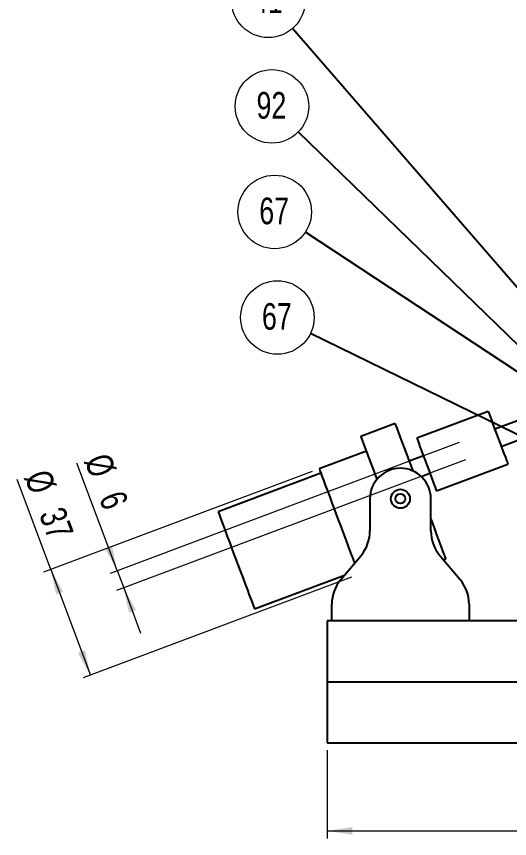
# Model space of a CAD drawing. Header units: millimetres. Extents: x 2 to 839, y 2 to 592.
# Drawn here: x 328.8 to 393.5, y 373.6 to 481.5 of the extents above; entities that cross this region are included whole.
import ezdxf

# ---------------------------------------------------------------- set-up
doc = ezdxf.new("R2010")
doc.units = ezdxf.units.MM
doc.styles.add('SLDTEXTSTYLE0', font='TXT', dxfattribs={"width": 0.75})
doc.dimstyles.new('SLDDIMSTYLE0', dxfattribs={"dimtxt": 0.18, "dimasz": 1.016, "dimexe": 0, "dimexo": 0.0625, "dimgap": 0, "dimtad": 0, "dimtih": 1, "dimtoh": 1, "dimdec": 0, "dimrnd": 1e-09, "dimzin": 0, "dimdsep": 46, "dimtxsty": 'Standard', "dimblk1": 'DOT', "dimblk2": 'DOT', "dimsah": 1, "dimcen": 0.09, "dimadec": 0, "dimazin": 0, "dimtfac": 1.016, "dimtdec": 0, "dimtofl": 0, "dimtmove": 0, "dimatfit": 3, "dimldrblk": 'DOT', "dimfxl": 1, "dimfrac": 2, "dimtolj": 1, "dimtzin": 0, "dimarcsym": 0})
doc.dimstyles.new('SLDDIMSTYLE2', dxfattribs={"dimtxt": 3.5, "dimasz": 3.302, "dimexe": 0, "dimexo": 0.0625, "dimgap": 0.875, "dimtad": 1, "dimdec": 1, "dimlfac": 2.5, "dimrnd": 1e-09, "dimzin": 12, "dimdsep": 46, "dimtxsty": 'SLDTEXTSTYLE0', "dimsah": 1, "dimcen": 0.09, "dimadec": 0, "dimazin": 3, "dimtfac": 1, "dimtdec": 1, "dimtofl": 0, "dimtmove": 0, "dimatfit": 3, "dimfxl": 1, "dimfrac": 2, "dimtolj": 1, "dimtzin": 12, "dimarcsym": 0})
doc.dimstyles.new('SLDDIMSTYLE3', dxfattribs={"dimtxt": 3.5, "dimasz": 3.302, "dimexe": 0, "dimexo": 0.0625, "dimgap": 0.875, "dimtad": 1, "dimdec": 1, "dimlfac": 2.5, "dimrnd": 1e-09, "dimzin": 12, "dimdsep": 46, "dimtxsty": 'SLDTEXTSTYLE0', "dimsah": 1, "dimcen": 0.09, "dimadec": 0, "dimazin": 3, "dimtfac": 1, "dimtdec": 1, "dimtmove": 0, "dimatfit": 0, "dimfxl": 1, "dimfrac": 2, "dimtolj": 1, "dimtzin": 12, "dimarcsym": 0})

# ---------------------------------------------------------------- blocks, each defined once
blk = doc.blocks.new('_D_9')
at = {"color": 7, "linetype": 'Continuous', "lineweight": 18}
for p, q in [((369.62, 385.22), (369.62, 373.64)), ((471.62, 385.22), (471.62, 373.64)), ((369.62, 374.64), (471.62, 374.64))]:
    blk.add_line(p, q, dxfattribs=at)
for points in [[(369.62, 374.64), (372.92, 374.13), (372.92, 375.14)], [(471.62, 374.64), (468.31, 375.14), (468.31, 374.13)]]:
    blk.add_solid(points, dxfattribs=at)
at = {"color": 7, "linetype": 'Continuous', "lineweight": 18, "insert": (416.74, 379.15), "char_height": 3.5, "attachment_point": 1, "style": 'SLDTEXTSTYLE0'}
blk.add_mtext('255', dxfattribs=at)
blk = doc.blocks.new('_D_10')
at = {"color": 7, "linetype": 'Continuous', "lineweight": 18}
for p, q in [((386.92, 425.59), (341.13, 408.43)), ((342.07, 408.79), (336.78, 422.9)), ((387.76, 423.34), (341.97, 406.19)), ((342.07, 408.79), (342.91, 406.54)), ((342.91, 406.54), (345.13, 400.59))]:
    blk.add_line(p, q, dxfattribs=at)
for points in [[(342.07, 408.79), (341.38, 412.06), (340.43, 411.7)], [(342.91, 406.54), (343.59, 403.27), (344.54, 403.62)]]:
    blk.add_solid(points, dxfattribs=at)
at = {"color": 7, "linetype": 'Continuous', "lineweight": 18, "char_height": 3.5, "attachment_point": 1, "rotation": 290.5331, "style": 'SLDTEXTSTYLE0'}
for s, insert in [('%%c', (341, 424.48)), ('6', (342.91, 419.56))]:
    blk.add_mtext(s, dxfattribs=dict(at, insert=insert))
blk = doc.blocks.new('_D_11')
at = {"color": 7, "linetype": 'Continuous', "lineweight": 18}
for p, q in [((367.63, 421.78), (332.41, 408.59)), ((333.35, 408.94), (328.92, 420.76)), ((333.35, 408.94), (338.54, 395.08)), ((372.82, 407.92), (337.6, 394.73))]:
    blk.add_line(p, q, dxfattribs=at)
for points in [[(333.35, 408.94), (334.03, 405.67), (334.98, 406.02)], [(338.54, 395.08), (337.85, 398.35), (336.9, 397.99)]]:
    blk.add_solid(points, dxfattribs=at)
at = {"color": 7, "linetype": 'Continuous', "lineweight": 18, "char_height": 3.5, "attachment_point": 1, "rotation": 290.5331, "style": 'SLDTEXTSTYLE0'}
for s, insert in [('%%c', (333.14, 422.34)), ('37', (335.05, 417.41))]:
    blk.add_mtext(s, dxfattribs=dict(at, insert=insert))
blk = doc.blocks.new('SW_NOTE_43')
at = {"color": 0, "linetype": 'Continuous', "lineweight": 0}
blk.add_circle((-3.16, 3.64), 4.82, dxfattribs=at)
at = {"color": 0, "linetype": 'Continuous', "lineweight": 0, "insert": (-3.23, 5.53), "char_height": 3.5, "attachment_point": 2, "style": 'SLDTEXTSTYLE0'}
blk.add_mtext('41', dxfattribs=at)
blk = doc.blocks.new('_Dot')
at = {"color": 0, "linetype": 'ByBlock', "lineweight": -2}
blk.add_line((-0.5, 0), (-1, 0), dxfattribs=at)
at = {"color": 0, "linetype": 'ByBlock', "const_width": 0.5}
blk.add_lwpolyline([(-0.25, 0, 1), (0.25, 0, 1)], format="xyb", close=True, dxfattribs=at)
blk = doc.blocks.new('SW_NOTE_44')
at = {"color": 0, "linetype": 'Continuous', "lineweight": 0}
blk.add_circle((-4.33, 2.11), 4.82, dxfattribs=at)
at = {"color": 0, "linetype": 'Continuous', "lineweight": 0, "insert": (-4.4, 4), "char_height": 3.5, "attachment_point": 2, "style": 'SLDTEXTSTYLE0'}
blk.add_mtext('67', dxfattribs=at)
blk = doc.blocks.new('SW_NOTE_45')
at = {"color": 0, "linetype": 'Continuous', "lineweight": 0}
blk.add_circle((-4.02, 2.65), 4.82, dxfattribs=at)
at = {"color": 0, "linetype": 'Continuous', "lineweight": 0, "insert": (-4.09, 4.54), "char_height": 3.5, "attachment_point": 2, "style": 'SLDTEXTSTYLE0'}
blk.add_mtext('67', dxfattribs=at)
blk = doc.blocks.new('SW_NOTE_47')
at = {"color": 0, "linetype": 'Continuous', "lineweight": 0}
blk.add_circle((-3.46, 3.36), 4.82, dxfattribs=at)
at = {"color": 0, "linetype": 'Continuous', "lineweight": 0, "insert": (-3.53, 5.24), "char_height": 3.5, "attachment_point": 2, "style": 'SLDTEXTSTYLE0'}
blk.add_mtext('92', dxfattribs=at)

msp = doc.modelspace()

# ---------------------------------------------------------------- linework, layer by layer
at = {"color": 7, "linetype": 'Continuous', "lineweight": 25}
for p, q in [((390.725, 429.68), (381.361, 426.173)), ((399.443, 430.276), (391.602, 427.339)), ((378.513, 428.075), (374.018, 426.391)), ((392.444, 425.092), (400.285, 428.029)), ((374.747, 424.443), (368.566, 422.128)), ((382.237, 423.832), (380.365, 423.13)), ((380.785, 422.007), (380.641, 421.952)), ((380.785, 422.007), (380.836, 421.872)), ((383.956, 419.243), (393.321, 422.751)), ((368.777, 421.567), (355.292, 416.516)), ((381.929, 421.154), (383.079, 421.584)), ((375.216, 418.215), (375.216, 413.994)), ((383.216, 413.994), (383.216, 418.215)), ((371.385, 407.609), (374.046, 410.78)), ((384.385, 410.78), (387.046, 407.609)), ((384.865, 410.208), (385.163, 410.319)), ((360.062, 403.78), (371.889, 408.21)), ((370.216, 402.215), (370.216, 404.395)), ((388.216, 404.395), (388.216, 402.215)), ((412.804, 402.215), (369.616, 402.215)), ((369.616, 402.215), (369.616, 394.215)), ((369.616, 394.215), (369.616, 386.215)), ((369.616, 394.215), (443.499, 394.215)), ((369.616, 386.215), (471.616, 386.215))]:
    msp.add_line(p, q, dxfattribs=at)
at = {"color": 7, "linetype": 'Continuous', "lineweight": 25, "flags": 128}
for points in [[(390.725, 429.68), (390.727, 429.677), (390.763, 429.579), (390.848, 429.353)], [(390.848, 429.353), (390.978, 429.006), (391.148, 428.551), (391.352, 428.007), (391.582, 427.394), (391.828, 426.735), (392.082, 426.057), (392.334, 425.385), (392.574, 424.745), (392.793, 424.161), (392.982, 423.656), (393.134, 423.25), (393.244, 422.957), (393.306, 422.79), (393.321, 422.751)], [(378.513, 428.075), (378.538, 428.006), (378.616, 427.799), (378.743, 427.459), (378.919, 426.99), (379.14, 426.4), (379.403, 425.697), (379.704, 424.893), (380.038, 424.001), (380.401, 423.034), (380.785, 422.007)], [(374.018, 426.391), (374.043, 426.322), (374.121, 426.116), (374.248, 425.775), (374.424, 425.306), (374.645, 424.716), (374.908, 424.014), (375.209, 423.21), (375.543, 422.317), (375.906, 421.35), (376.128, 420.758)], [(381.361, 426.173), (381.362, 426.169), (381.398, 426.072), (381.483, 425.845)], [(381.483, 425.845), (381.613, 425.498), (381.784, 425.044), (381.987, 424.499), (382.217, 423.886), (382.464, 423.228), (382.718, 422.55), (382.969, 421.877), (383.209, 421.237), (383.428, 420.653), (383.617, 420.149), (383.769, 419.742), (383.879, 419.45), (383.941, 419.282), (383.956, 419.243)], [(368.566, 422.128), (368.581, 422.09), (368.643, 421.923), (368.755, 421.624), (368.914, 421.2), (369.117, 420.659), (369.359, 420.012), (369.636, 419.272), (369.943, 418.452), (370.274, 417.569), (370.622, 416.639), (370.981, 415.682), (371.343, 414.715), (371.702, 413.758), (372.05, 412.828), (372.38, 411.945), (372.688, 411.125), (372.965, 410.385), (373.196, 409.767)], [(355.292, 416.516), (355.293, 416.512), (355.331, 416.41), (355.419, 416.175), (355.556, 415.811), (355.737, 415.327), (355.96, 414.732), (356.219, 414.04), (356.509, 413.264), (356.825, 412.423), (357.158, 411.532), (357.503, 410.613), (357.851, 409.683), (358.195, 408.763), (358.529, 407.873), (358.844, 407.031), (359.134, 406.256), (359.394, 405.563), (359.617, 404.969), (359.798, 404.484), (359.934, 404.121), (360.022, 403.886), (360.06, 403.784), (360.062, 403.78)], [(383.216, 415.518), (383.275, 415.361), (383.637, 414.393), (383.971, 413.501), (384.272, 412.697), (384.535, 411.994), (384.756, 411.404), (384.932, 410.935), (385.06, 410.595), (385.137, 410.388), (385.163, 410.319)]]:
    msp.add_lwpolyline(points, dxfattribs=at)
at = {"color": 7, "linetype": 'Continuous', "lineweight": 25}
for radius in [1.24, 0.64]:
    msp.add_circle((379.216, 418.215), radius, dxfattribs=at)
for centre, radius, start, end in [((379.216, 418.215), 4, 90, 180), ((379.216, 418.215), 4, 360, 90), ((370.216, 413.994), 5, 320, 360), ((388.216, 413.994), 5, 180, 220), ((375.216, 404.395), 5, 140, 180), ((383.216, 404.395), 5, 360, 40)]:
    msp.add_arc(centre, radius, start, end, dxfattribs=at)

# ---------------------------------------------------------------- block references
at = {"color": 7, "linetype": 'Continuous', "lineweight": 0}
for name, p in [('SW_NOTE_43', (365.051, 479.904)), ('SW_NOTE_47', (365.823, 466.34)), ('SW_NOTE_45', (366.743, 453.197)), ('SW_NOTE_44', (367.405, 439.889))]:
    msp.add_blockref(name, p, dxfattribs=at)

# ---------------------------------------------------------------- dimensions: what is measured, and where the dimension line sits
at = {"color": 7, "linetype": 'Continuous', "lineweight": 18}
for base, p1, p2, dimstyle, picture, middle in [((342.907, 406.538), (387.856, 425.936), (388.698, 423.689), 'SLDDIMSTYLE3', '_D_10', (338.159, 419.216)), ((338.536, 395.077), (368.566, 422.128), (373.757, 408.269), 'SLDDIMSTYLE2', '_D_11', (330.751, 415.862))]:
    dim = msp.add_linear_dim(base=base, p1=p1, p2=p2, angle=290.53307, text='%%c<>', dimstyle=dimstyle, dxfattribs=at)
    dim.commit()
    dim.dimension.update_dxf_attribs({"geometry": picture, "text_midpoint": middle, "dimtype": 160})
dim = msp.add_linear_dim(base=(471.616, 374.637), p1=(369.616, 386.215), p2=(471.616, 386.215), dimstyle='SLDDIMSTYLE2', dxfattribs=at)
dim.commit()
dim.dimension.update_dxf_attribs({"geometry": '_D_9', "text_midpoint": (420.616, 374.637), "dimtype": 160})

# ---------------------------------------------------------------- leaders
at = {"color": 7, "linetype": 'Continuous', "lineweight": 0}
for points in [[(404.366, 434.595), (365.051, 479.904)], [(399.988, 433.165), (365.823, 466.34)], [(432.06, 410.119), (366.743, 453.197)], [(414.489, 416.884), (367.405, 439.889)]]:
    msp.add_leader(points, dimstyle='SLDDIMSTYLE0', dxfattribs=at)

doc.saveas('drawing.dxf')
